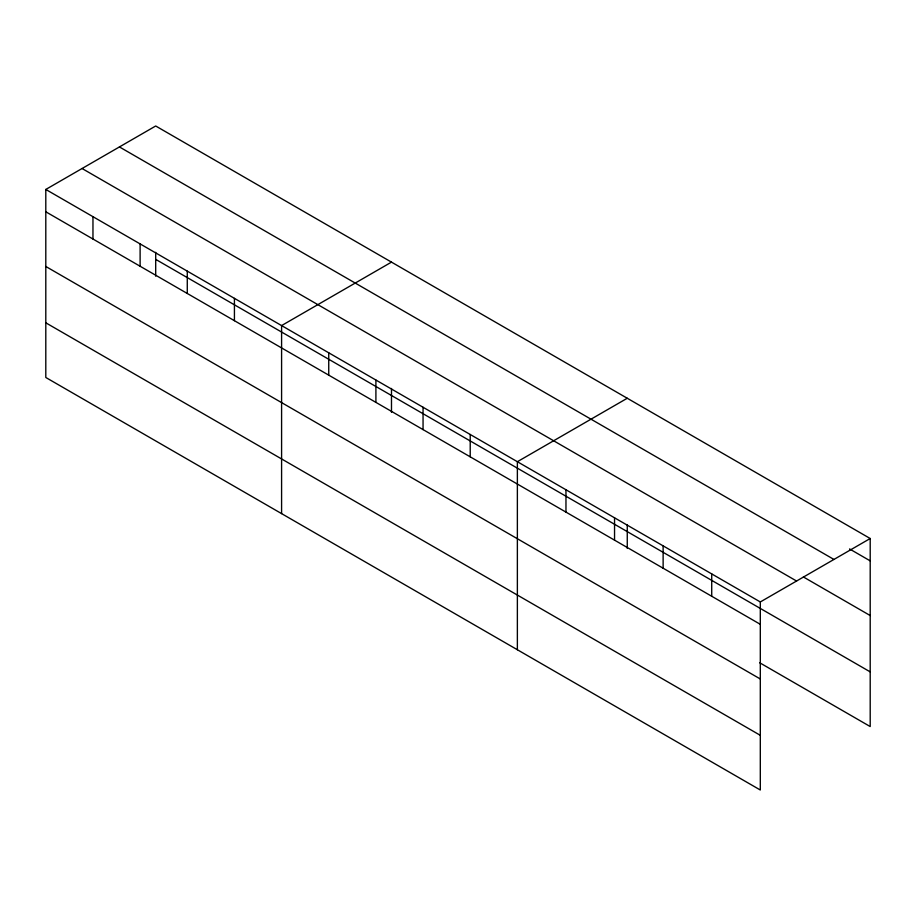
<?xml version="1.0" encoding="UTF-8"?>
<svg xmlns="http://www.w3.org/2000/svg" width="916" height="916" viewBox="0 0 916 916"><rect width="100%" height="100%" fill="white"/><g stroke="black" fill="none" stroke-linecap="round" stroke-linejoin="round"><path stroke-width="1.37" d="M45.8 189.452L760.303 601.961L760.303 790.004L45.8 377.484L45.8 189.452L155.697 125.996L870.2 538.516L870.2 726.548L759.662 662.737M391.487 262.125L281.59 325.581L281.59 513.613M627.265 398.254L517.368 461.71L517.368 649.742M760.303 601.961L870.2 538.516M849.556 548.936L870.2 560.867M119.435 146.938L833.938 559.447M803.389 576.966L870.2 615.541M82.062 168.51L796.565 581.019M155.697 259.365L870.2 671.875M45.8 211.791L760.303 624.311M45.8 266.476L760.303 678.985M45.8 322.81L760.303 735.319M711.721 573.908L711.721 596.259M663.127 545.856L663.127 568.206M627.265 524.582L627.265 548.444M614.544 517.803L614.544 540.154M565.962 489.762L565.962 512.101M470.217 434.482L470.217 456.832M423.055 407.254L423.055 429.604M391.487 388.453L391.487 412.315M375.904 380.025L375.904 402.376M328.741 352.797L328.741 375.148M234.427 298.353L234.427 320.703M187.276 271.125L187.276 293.475M155.697 252.324L155.697 276.185M140.114 243.896L140.114 266.247M92.963 216.668L92.963 239.019"/></g></svg>
